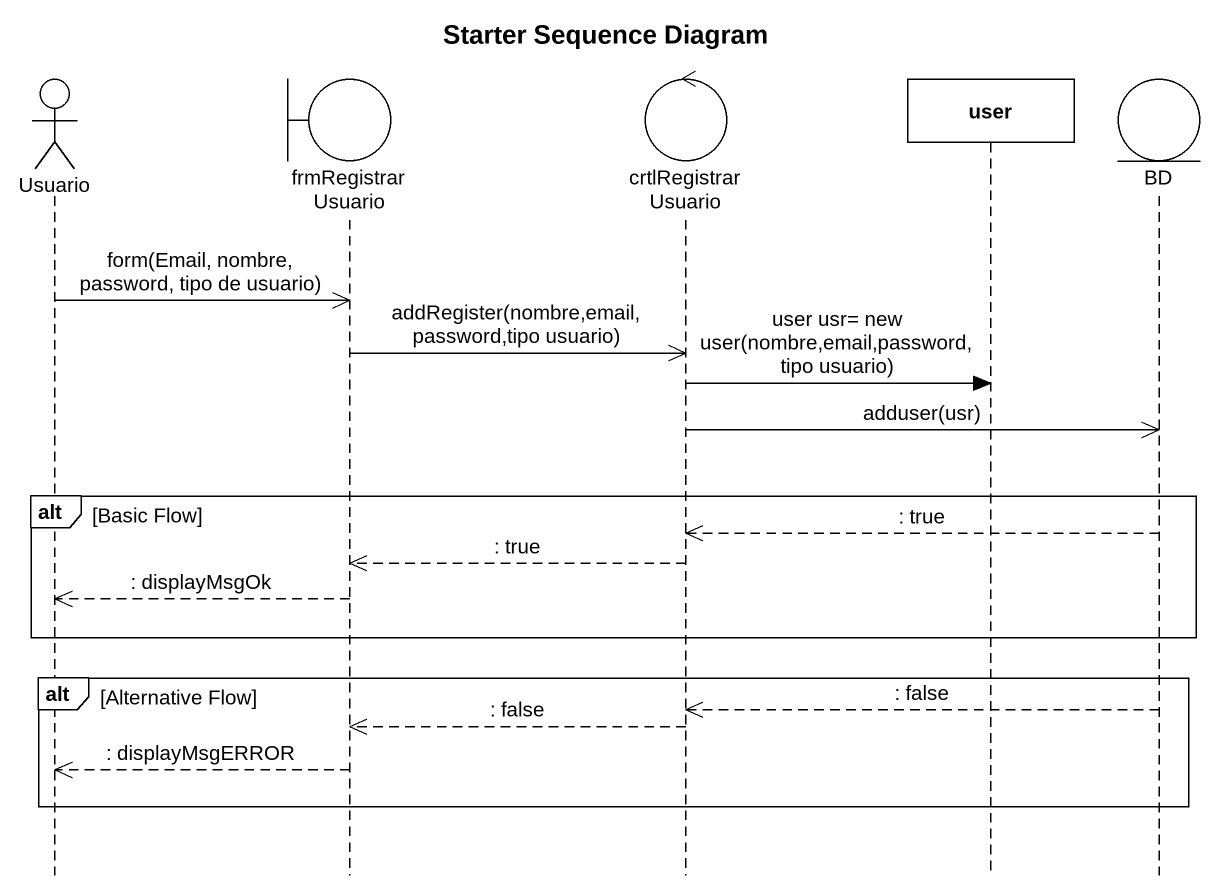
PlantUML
@startuml
title Starter Sequence Diagram
hide footbox
actor Usuario
boundary frmRegistrarUsuario
control crtlRegistrarUsuario
participant user
entity BD

Usuario ->> frmRegistrarUsuario : form(Email, nombre, password, tipo de usuario)
frmRegistrarUsuario ->> crtlRegistrarUsuario : addRegister(nombre,email,password,tipo usuario)
crtlRegistrarUsuario -> user : user usr= new user(nombre,email,password,tipo usuario)
crtlRegistrarUsuario ->> BD : adduser(usr)
alt Basic Flow
  BD -->> crtlRegistrarUsuario : : true
  crtlRegistrarUsuario -->> frmRegistrarUsuario : : true
  frmRegistrarUsuario -->> Usuario : : displayMsgOk
end
alt Alternative Flow
  BD -->> crtlRegistrarUsuario : : false
  crtlRegistrarUsuario -->> frmRegistrarUsuario : : false
  frmRegistrarUsuario -->> Usuario : : displayMsgERROR
end
@enduml
